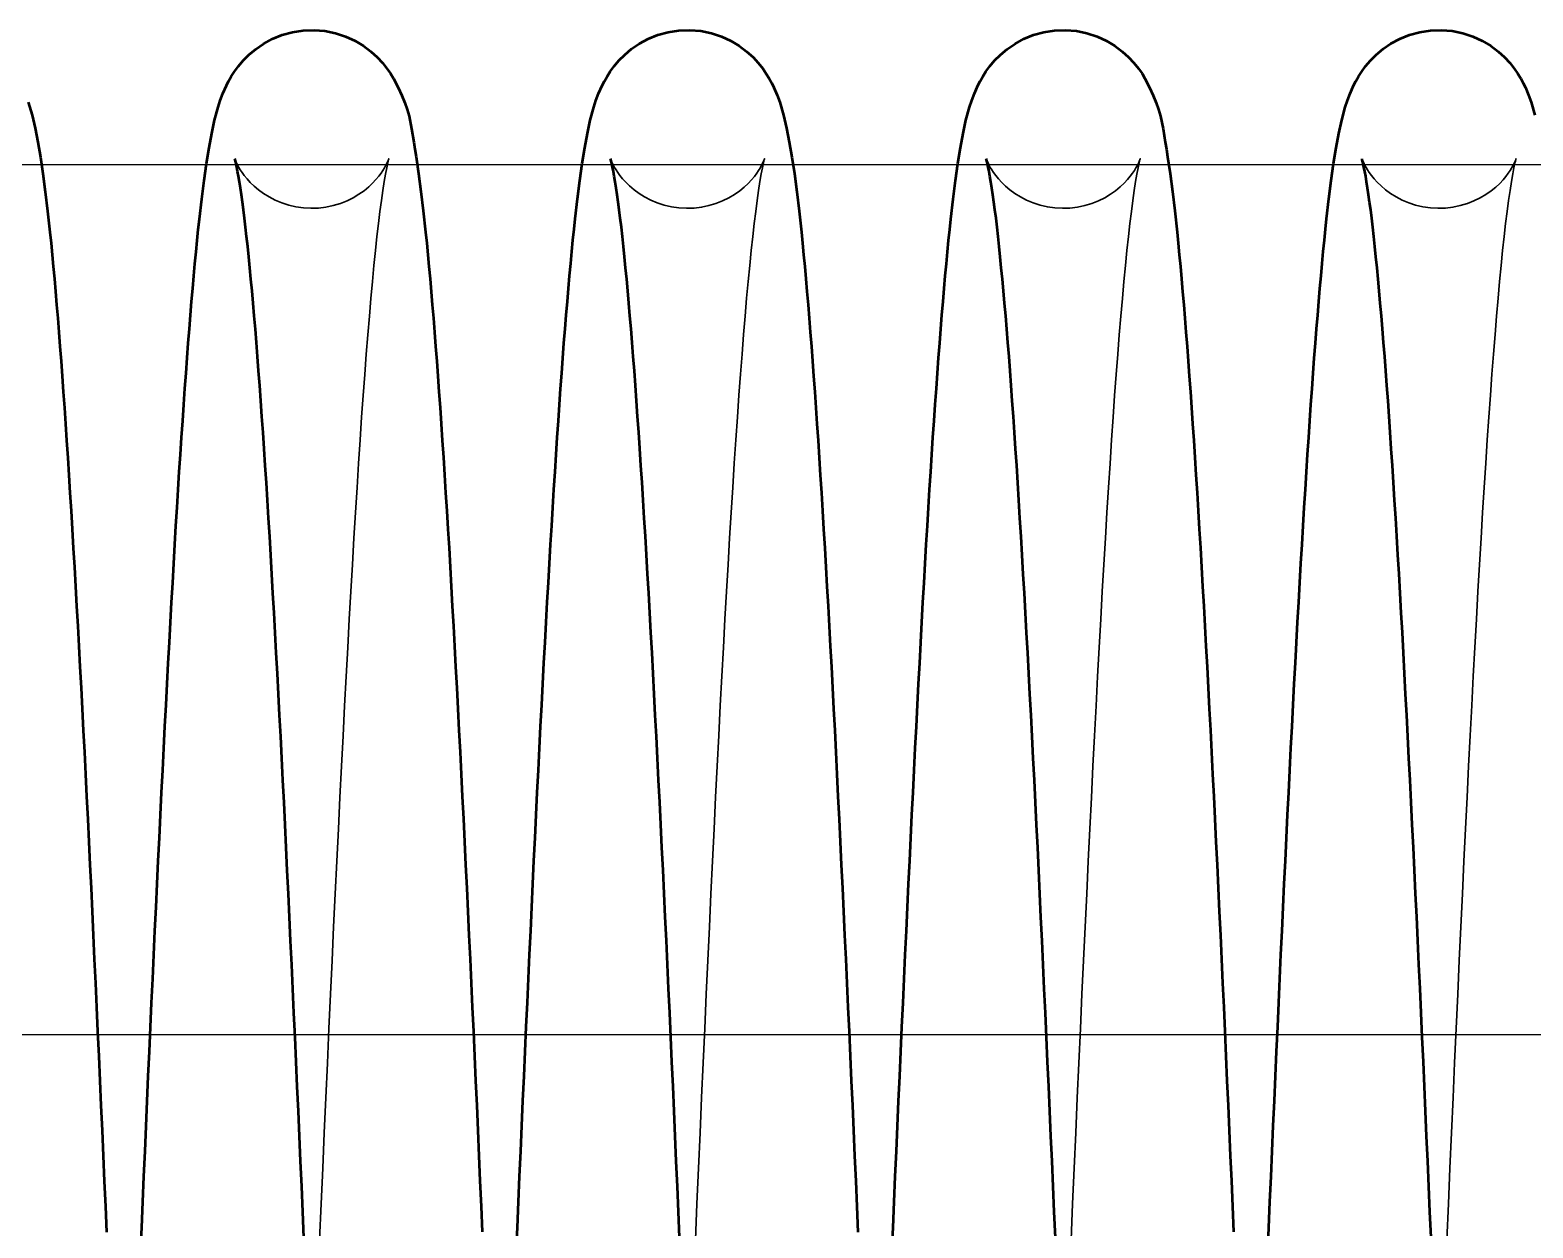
# Model space of a CAD drawing. Header units: millimetres. Extents: x 1448 to 104164, y -19509 to -89.
# Drawn here: x 81804.6 to 81873.7, y -3001.5 to -2946.5 of the extents above; entities that cross this region are included whole.
import ezdxf

# ---------------------------------------------------------------- set-up
doc = ezdxf.new("R2010")
doc.units = ezdxf.units.MM
doc.header["$LTSCALE"] = 60
doc.header["$MEASUREMENT"] = 0
doc.layers.get('0').update_dxf_attribs({"linetype": 'CONTINUOUS'})
doc.layers.add('가려진 것(ISO)', color=7, linetype='CONTINUOUS', lineweight=35)
doc.layers.add('가시적인 것(ISO)', color=7, linetype='CONTINUOUS', lineweight=50)

# ---------------------------------------------------------------- blocks, each defined once
blk = doc.blocks.new('토션스프링1')
at = {"layer": '가려진 것(ISO)', "flags": 128}
for points in [[(21463349.201, -50955408.884), (21463349.207, -50955408.9), (21463349.226, -50955408.952), (21463349.266, -50955409.046), (21463349.336, -50955409.194), (21463349.388, -50955409.288), (21463349.454, -50955409.397), (21463349.536, -50955409.52), (21463349.638, -50955409.657), (21463349.761, -50955409.808), (21463349.909, -50955409.971), (21463350.084, -50955410.141), (21463350.286, -50955410.313), (21463350.517, -50955410.482), (21463350.775, -50955410.642), (21463351.056, -50955410.789), (21463351.358, -50955410.916), (21463351.677, -50955411.019), (21463352.011, -50955411.096), (21463352.354, -50955411.145), (21463352.701, -50955411.164), (21463353.049, -50955411.152), (21463353.393, -50955411.11), (21463353.73, -50955411.039), (21463354.054, -50955410.942), (21463354.36, -50955410.821), (21463354.645, -50955410.678), (21463354.908, -50955410.52), (21463355.146, -50955410.353), (21463355.356, -50955410.181), (21463355.536, -50955410.01), (21463355.69, -50955409.845), (21463355.819, -50955409.69), (21463355.925, -50955409.547), (21463356.011, -50955409.42), (21463356.08, -50955409.309), (21463356.135, -50955409.212), (21463356.21, -50955409.061), (21463356.253, -50955408.961), (21463356.275, -50955408.905), (21463356.282, -50955408.885), (21463356.279, -50955408.895), (21463356.269, -50955408.932), (21463356.254, -50955408.993), (21463356.234, -50955409.076), (21463356.184, -50955409.3), (21463356.129, -50955409.588), (21463356.07, -50955409.936), (21463356.007, -50955410.341), (21463355.941, -50955410.799), (21463355.874, -50955411.307), (21463355.806, -50955411.862), (21463355.737, -50955412.461), (21463355.668, -50955413.106), (21463355.599, -50955413.796), (21463355.529, -50955414.528), (21463355.459, -50955415.303), (21463355.388, -50955416.119), (21463355.317, -50955416.975), (21463355.246, -50955417.869), (21463355.175, -50955418.8), (21463355.104, -50955419.768), (21463355.033, -50955420.771), (21463354.962, -50955421.812), (21463354.891, -50955422.89), (21463354.819, -50955424.003), (21463354.748, -50955425.15), (21463354.676, -50955426.331), (21463354.605, -50955427.544), (21463354.533, -50955428.786), (21463354.461, -50955430.058), (21463354.39, -50955431.358), (21463354.318, -50955432.685), (21463354.247, -50955434.036), (21463354.175, -50955435.413), (21463354.104, -50955436.816), (21463354.032, -50955438.247), (21463353.961, -50955439.702), (21463353.889, -50955441.182), (21463353.817, -50955442.683), (21463353.745, -50955444.204), (21463353.674, -50955445.745), (21463353.602, -50955447.302), (21463353.53, -50955448.876), (21463353.459, -50955450.463), (21463353.387, -50955452.064), (21463353.316, -50955453.675), (21463353.244, -50955455.3), (21463353.173, -50955456.939), (21463353.101, -50955458.591)], [(21463366.477, -50955408.884), (21463366.483, -50955408.9), (21463366.502, -50955408.952), (21463366.542, -50955409.045), (21463366.613, -50955409.189), (21463366.664, -50955409.282), (21463366.729, -50955409.391), (21463366.81, -50955409.514), (21463366.911, -50955409.652), (21463367.033, -50955409.803), (21463367.18, -50955409.966), (21463367.354, -50955410.136), (21463367.556, -50955410.308), (21463367.786, -50955410.477), (21463368.043, -50955410.638), (21463368.323, -50955410.785), (21463368.624, -50955410.912), (21463368.943, -50955411.016), (21463369.277, -50955411.094), (21463369.62, -50955411.144), (21463369.967, -50955411.164), (21463370.315, -50955411.153), (21463370.66, -50955411.111), (21463370.997, -50955411.041), (21463371.321, -50955410.945), (21463371.627, -50955410.824), (21463371.913, -50955410.682), (21463372.177, -50955410.525), (21463372.416, -50955410.357), (21463372.626, -50955410.186), (21463372.807, -50955410.015), (21463372.962, -50955409.85), (21463373.092, -50955409.693), (21463373.199, -50955409.551), (21463373.285, -50955409.424), (21463373.354, -50955409.312), (21463373.409, -50955409.214), (21463373.485, -50955409.063), (21463373.529, -50955408.962), (21463373.551, -50955408.905), (21463373.558, -50955408.885), (21463373.555, -50955408.895), (21463373.545, -50955408.931), (21463373.529, -50955408.992), (21463373.509, -50955409.075), (21463373.46, -50955409.298), (21463373.406, -50955409.585), (21463373.346, -50955409.934), (21463373.283, -50955410.339), (21463373.217, -50955410.797), (21463373.15, -50955411.304), (21463373.082, -50955411.858), (21463373.014, -50955412.458), (21463372.945, -50955413.103), (21463372.875, -50955413.793), (21463372.805, -50955414.525), (21463372.735, -50955415.3), (21463372.664, -50955416.115), (21463372.593, -50955416.97), (21463372.522, -50955417.864), (21463372.451, -50955418.794), (21463372.38, -50955419.76), (21463372.309, -50955420.765), (21463372.238, -50955421.807), (21463372.167, -50955422.886), (21463372.095, -50955424), (21463372.024, -50955425.148), (21463371.952, -50955426.329), (21463371.881, -50955427.541), (21463371.809, -50955428.783), (21463371.737, -50955430.054), (21463371.666, -50955431.352), (21463371.594, -50955432.676), (21463371.523, -50955434.027), (21463371.452, -50955435.405), (21463371.38, -50955436.812), (21463371.308, -50955438.244), (21463371.237, -50955439.701), (21463371.165, -50955441.181), (21463371.093, -50955442.682), (21463371.021, -50955444.203), (21463370.949, -50955445.743), (21463370.878, -50955447.299), (21463370.806, -50955448.871), (21463370.735, -50955450.456), (21463370.663, -50955452.054), (21463370.592, -50955453.666), (21463370.52, -50955455.294), (21463370.448, -50955456.936), (21463370.377, -50955458.59)], [(21463383.753, -50955408.884), (21463383.758, -50955408.9), (21463383.778, -50955408.952), (21463383.818, -50955409.046), (21463383.888, -50955409.194), (21463383.939, -50955409.288), (21463384.005, -50955409.397), (21463384.088, -50955409.52), (21463384.19, -50955409.657), (21463384.313, -50955409.808), (21463384.461, -50955409.971), (21463384.636, -50955410.141), (21463384.838, -50955410.313), (21463385.069, -50955410.482), (21463385.326, -50955410.642), (21463385.608, -50955410.789), (21463385.909, -50955410.916), (21463386.228, -50955411.019), (21463386.562, -50955411.096), (21463386.905, -50955411.145), (21463387.253, -50955411.164), (21463387.6, -50955411.152), (21463387.945, -50955411.11), (21463388.281, -50955411.039), (21463388.605, -50955410.942), (21463388.911, -50955410.821), (21463389.197, -50955410.678), (21463389.46, -50955410.52), (21463389.697, -50955410.353), (21463389.907, -50955410.181), (21463390.088, -50955410.01), (21463390.242, -50955409.845), (21463390.371, -50955409.69), (21463390.477, -50955409.547), (21463390.563, -50955409.42), (21463390.632, -50955409.309), (21463390.686, -50955409.212), (21463390.761, -50955409.061), (21463390.805, -50955408.961), (21463390.827, -50955408.905), (21463390.834, -50955408.885), (21463390.831, -50955408.895), (21463390.821, -50955408.932), (21463390.805, -50955408.993), (21463390.785, -50955409.076), (21463390.736, -50955409.3), (21463390.681, -50955409.588), (21463390.621, -50955409.936), (21463390.558, -50955410.341), (21463390.493, -50955410.799), (21463390.426, -50955411.307), (21463390.357, -50955411.862), (21463390.289, -50955412.461), (21463390.22, -50955413.106), (21463390.15, -50955413.796), (21463390.08, -50955414.528), (21463390.01, -50955415.303), (21463389.939, -50955416.119), (21463389.869, -50955416.975), (21463389.798, -50955417.869), (21463389.727, -50955418.8), (21463389.656, -50955419.768), (21463389.585, -50955420.771), (21463389.514, -50955421.812), (21463389.442, -50955422.89), (21463389.371, -50955424.003), (21463389.299, -50955425.15), (21463389.228, -50955426.331), (21463389.156, -50955427.544), (21463389.084, -50955428.786), (21463389.013, -50955430.058), (21463388.941, -50955431.358), (21463388.87, -50955432.685), (21463388.798, -50955434.036), (21463388.727, -50955435.413), (21463388.656, -50955436.816), (21463388.584, -50955438.247), (21463388.512, -50955439.702), (21463388.441, -50955441.182), (21463388.369, -50955442.683), (21463388.297, -50955444.204), (21463388.225, -50955445.745), (21463388.153, -50955447.302), (21463388.082, -50955448.876), (21463388.01, -50955450.463), (21463387.938, -50955452.064), (21463387.867, -50955453.675), (21463387.796, -50955455.3), (21463387.724, -50955456.939), (21463387.652, -50955458.591)], [(21463401.029, -50955408.884), (21463401.034, -50955408.9), (21463401.054, -50955408.952), (21463401.094, -50955409.045), (21463401.165, -50955409.189), (21463401.216, -50955409.282), (21463401.281, -50955409.391), (21463401.362, -50955409.514), (21463401.462, -50955409.652), (21463401.585, -50955409.803), (21463401.732, -50955409.966), (21463401.906, -50955410.136), (21463402.107, -50955410.308), (21463402.338, -50955410.477), (21463402.595, -50955410.638), (21463402.875, -50955410.785), (21463403.176, -50955410.912), (21463403.495, -50955411.016), (21463403.829, -50955411.094), (21463404.171, -50955411.144), (21463404.518, -50955411.164), (21463404.866, -50955411.153), (21463405.211, -50955411.111), (21463405.548, -50955411.041), (21463405.872, -50955410.945), (21463406.178, -50955410.824), (21463406.465, -50955410.682), (21463406.729, -50955410.525), (21463406.967, -50955410.357), (21463407.177, -50955410.186), (21463407.359, -50955410.015), (21463407.514, -50955409.85), (21463407.644, -50955409.693), (21463407.75, -50955409.551), (21463407.836, -50955409.424), (21463407.906, -50955409.312), (21463407.96, -50955409.214), (21463408.036, -50955409.063), (21463408.081, -50955408.962), (21463408.103, -50955408.905), (21463408.109, -50955408.885), (21463408.107, -50955408.895), (21463408.097, -50955408.931), (21463408.081, -50955408.992), (21463408.061, -50955409.075), (21463408.012, -50955409.298), (21463407.957, -50955409.585), (21463407.898, -50955409.934), (21463407.834, -50955410.339), (21463407.769, -50955410.797), (21463407.701, -50955411.304), (21463407.634, -50955411.858), (21463407.565, -50955412.458), (21463407.496, -50955413.103), (21463407.427, -50955413.793), (21463407.357, -50955414.525), (21463407.286, -50955415.3), (21463407.215, -50955416.115), (21463407.145, -50955416.97), (21463407.074, -50955417.864), (21463407.003, -50955418.794), (21463406.932, -50955419.76), (21463406.861, -50955420.765), (21463406.79, -50955421.807), (21463406.718, -50955422.886), (21463406.647, -50955424), (21463406.575, -50955425.148), (21463406.504, -50955426.329), (21463406.432, -50955427.541), (21463406.36, -50955428.783), (21463406.289, -50955430.054), (21463406.217, -50955431.352), (21463406.146, -50955432.676), (21463406.075, -50955434.027), (21463406.003, -50955435.405), (21463405.932, -50955436.812), (21463405.86, -50955438.244), (21463405.788, -50955439.701), (21463405.716, -50955441.181), (21463405.645, -50955442.682), (21463405.573, -50955444.203), (21463405.501, -50955445.743), (21463405.429, -50955447.299), (21463405.358, -50955448.871), (21463405.286, -50955450.456), (21463405.215, -50955452.054), (21463405.143, -50955453.666), (21463405.072, -50955455.294), (21463405, -50955456.936), (21463404.928, -50955458.59)]]:
    blk.add_lwpolyline(points, dxfattribs=at)
at = {"layer": '가시적인 것(ISO)', "flags": 128}
for points in [[(21463339.701, -50955406.277), (21463339.88, -50955406.881), (21463340.022, -50955407.482), (21463340.146, -50955408.115), (21463340.264, -50955408.809), (21463340.378, -50955409.57), (21463340.487, -50955410.398), (21463340.594, -50955411.295), (21463340.699, -50955412.262), (21463340.751, -50955412.772), (21463340.802, -50955413.3), (21463340.853, -50955413.846), (21463340.904, -50955414.411), (21463340.955, -50955414.994), (21463341.006, -50955415.595), (21463341.057, -50955416.215), (21463341.108, -50955416.854), (21463341.159, -50955417.512), (21463341.21, -50955418.189), (21463341.261, -50955418.885), (21463341.313, -50955419.599), (21463341.364, -50955420.331), (21463341.415, -50955421.08), (21463341.466, -50955421.846), (21463341.517, -50955422.629), (21463341.569, -50955423.429), (21463341.62, -50955424.244), (21463341.671, -50955425.075), (21463341.722, -50955425.922), (21463341.773, -50955426.783), (21463341.824, -50955427.658), (21463341.875, -50955428.548), (21463341.926, -50955429.452), (21463341.976, -50955430.369), (21463342.027, -50955431.3), (21463342.078, -50955432.245), (21463342.129, -50955433.206), (21463342.18, -50955434.18), (21463342.231, -50955435.168), (21463342.282, -50955436.169), (21463342.333, -50955437.183), (21463342.384, -50955438.209), (21463342.435, -50955439.246), (21463342.486, -50955440.295), (21463342.537, -50955441.354), (21463342.588, -50955442.423), (21463342.639, -50955443.501), (21463342.689, -50955444.588), (21463342.74, -50955445.684), (21463342.791, -50955446.787), (21463342.842, -50955447.898), (21463342.893, -50955449.016), (21463342.943, -50955450.141), (21463342.994, -50955451.276), (21463343.045, -50955452.419), (21463343.096, -50955453.569), (21463343.147, -50955454.727), (21463343.198, -50955455.892), (21463343.249, -50955457.062), (21463343.299, -50955458.238)], [(21463344.867, -50955459.203), (21463344.918, -50955458.023), (21463344.969, -50955456.848), (21463345.02, -50955455.679), (21463345.071, -50955454.516), (21463345.122, -50955453.36), (21463345.172, -50955452.211), (21463345.223, -50955451.07), (21463345.274, -50955449.938), (21463345.325, -50955448.814), (21463345.375, -50955447.697), (21463345.426, -50955446.586), (21463345.477, -50955445.484), (21463345.528, -50955444.389), (21463345.579, -50955443.303), (21463345.63, -50955442.226), (21463345.681, -50955441.159), (21463345.732, -50955440.101), (21463345.783, -50955439.055), (21463345.834, -50955438.019), (21463345.885, -50955436.995), (21463345.936, -50955435.984), (21463345.987, -50955434.985), (21463346.038, -50955433.999), (21463346.089, -50955433.028), (21463346.139, -50955432.07), (21463346.19, -50955431.127), (21463346.241, -50955430.199), (21463346.292, -50955429.285), (21463346.343, -50955428.383), (21463346.394, -50955427.496), (21463346.445, -50955426.622), (21463346.496, -50955425.763), (21463346.547, -50955424.919), (21463346.598, -50955424.09), (21463346.649, -50955423.276), (21463346.701, -50955422.478), (21463346.752, -50955421.697), (21463346.803, -50955420.932), (21463346.855, -50955420.184), (21463346.906, -50955419.453), (21463346.957, -50955418.74), (21463347.009, -50955418.045), (21463347.06, -50955417.368), (21463347.112, -50955416.71), (21463347.163, -50955416.07), (21463347.215, -50955415.451), (21463347.266, -50955414.851), (21463347.318, -50955414.27), (21463347.369, -50955413.71), (21463347.42, -50955413.169), (21463347.471, -50955412.646), (21463347.522, -50955412.143), (21463347.574, -50955411.657), (21463347.678, -50955410.739), (21463347.786, -50955409.889), (21463347.897, -50955409.105), (21463348.014, -50955408.385), (21463348.137, -50955407.725), (21463348.268, -50955407.116), (21463348.428, -50955406.52), (21463348.53, -50955406.21), (21463348.653, -50955405.882), (21463348.813, -50955405.52), (21463348.916, -50955405.321), (21463349.038, -50955405.107), (21463349.186, -50955404.875), (21463349.367, -50955404.629), (21463349.586, -50955404.37), (21463349.851, -50955404.104), (21463350.165, -50955403.84), (21463350.524, -50955403.593), (21463350.93, -50955403.374), (21463351.375, -50955403.193), (21463351.849, -50955403.06), (21463352.342, -50955402.984), (21463352.846, -50955402.967), (21463353.347, -50955403.008), (21463353.833, -50955403.108), (21463354.296, -50955403.262), (21463354.727, -50955403.461), (21463355.114, -50955403.693), (21463355.455, -50955403.948), (21463355.747, -50955404.213), (21463355.992, -50955404.476), (21463356.195, -50955404.73), (21463356.362, -50955404.971), (21463356.499, -50955405.197), (21463356.712, -50955405.602), (21463356.883, -50955405.97), (21463357.018, -50955406.308), (21463357.126, -50955406.624), (21463357.21, -50955406.926), (21463357.331, -50955407.512), (21463357.428, -50955408.121), (21463357.48, -50955408.451), (21463357.538, -50955408.803), (21463357.65, -50955409.56), (21463357.76, -50955410.387), (21463357.868, -50955411.286), (21463357.973, -50955412.256), (21463358.025, -50955412.768), (21463358.077, -50955413.298), (21463358.128, -50955413.846), (21463358.18, -50955414.412), (21463358.231, -50955414.996), (21463358.282, -50955415.598), (21463358.333, -50955416.218), (21463358.384, -50955416.856), (21463358.435, -50955417.513), (21463358.486, -50955418.189), (21463358.537, -50955418.883), (21463358.588, -50955419.596), (21463358.639, -50955420.327), (21463358.691, -50955421.075), (21463358.742, -50955421.841), (21463358.793, -50955422.624), (21463358.844, -50955423.424), (21463358.895, -50955424.24), (21463358.946, -50955425.071), (21463358.997, -50955425.918), (21463359.049, -50955426.781), (21463359.1, -50955427.657), (21463359.151, -50955428.548), (21463359.201, -50955429.453), (21463359.252, -50955430.371), (21463359.303, -50955431.303), (21463359.354, -50955432.247), (21463359.405, -50955433.205), (21463359.455, -50955434.178), (21463359.506, -50955435.165), (21463359.557, -50955436.165), (21463359.608, -50955437.178), (21463359.659, -50955438.204), (21463359.71, -50955439.241), (21463359.761, -50955440.289), (21463359.812, -50955441.348), (21463359.863, -50955442.418), (21463359.914, -50955443.497), (21463359.965, -50955444.585), (21463360.016, -50955445.682), (21463360.067, -50955446.787), (21463360.118, -50955447.9), (21463360.169, -50955449.019), (21463360.219, -50955450.145), (21463360.27, -50955451.278), (21463360.321, -50955452.419), (21463360.371, -50955453.568), (21463360.422, -50955454.724), (21463360.473, -50955455.887), (21463360.524, -50955457.057), (21463360.575, -50955458.232)], [(21463362.143, -50955459.204), (21463362.194, -50955458.024), (21463362.245, -50955456.849), (21463362.295, -50955455.679), (21463362.346, -50955454.515), (21463362.397, -50955453.358), (21463362.448, -50955452.207), (21463362.499, -50955451.064), (21463362.55, -50955449.929), (21463362.601, -50955448.803), (21463362.651, -50955447.687), (21463362.702, -50955446.579), (21463362.753, -50955445.478), (21463362.804, -50955444.386), (21463362.855, -50955443.301), (21463362.905, -50955442.225), (21463362.956, -50955441.159), (21463363.007, -50955440.103), (21463363.058, -50955439.056), (21463363.109, -50955438.021), (21463363.16, -50955436.997), (21463363.211, -50955435.985), (21463363.263, -50955434.985), (21463363.313, -50955433.999), (21463363.364, -50955433.025), (21463363.415, -50955432.066), (21463363.466, -50955431.121), (21463363.517, -50955430.191), (21463363.568, -50955429.276), (21463363.619, -50955428.376), (21463363.669, -50955427.491), (21463363.72, -50955426.619), (21463363.771, -50955425.761), (21463363.822, -50955424.919), (21463363.874, -50955424.091), (21463363.925, -50955423.279), (21463363.976, -50955422.482), (21463364.027, -50955421.701), (21463364.079, -50955420.937), (21463364.13, -50955420.189), (21463364.181, -50955419.459), (21463364.233, -50955418.745), (21463364.284, -50955418.049), (21463364.336, -50955417.371), (21463364.388, -50955416.712), (21463364.439, -50955416.071), (21463364.491, -50955415.448), (21463364.543, -50955414.845), (21463364.594, -50955414.262), (21463364.646, -50955413.698), (21463364.698, -50955413.155), (21463364.75, -50955412.632), (21463364.801, -50955412.128), (21463364.852, -50955411.643), (21463364.956, -50955410.729), (21463365.061, -50955409.885), (21463365.172, -50955409.105), (21463365.288, -50955408.387), (21463365.412, -50955407.724), (21463365.546, -50955407.113), (21463365.705, -50955406.518), (21463365.806, -50955406.209), (21463365.93, -50955405.88), (21463366.09, -50955405.518), (21463366.193, -50955405.318), (21463366.316, -50955405.104), (21463366.464, -50955404.872), (21463366.645, -50955404.625), (21463366.865, -50955404.367), (21463367.13, -50955404.101), (21463367.445, -50955403.837), (21463367.805, -50955403.59), (21463368.211, -50955403.371), (21463368.656, -50955403.191), (21463369.131, -50955403.059), (21463369.624, -50955402.983), (21463370.127, -50955402.967), (21463370.629, -50955403.009), (21463371.115, -50955403.11), (21463371.577, -50955403.264), (21463372.007, -50955403.464), (21463372.395, -50955403.696), (21463372.735, -50955403.951), (21463373.027, -50955404.217), (21463373.271, -50955404.48), (21463373.473, -50955404.735), (21463373.639, -50955404.975), (21463373.776, -50955405.199), (21463373.891, -50955405.407), (21463373.988, -50955405.601), (21463374.14, -50955405.955), (21463374.253, -50955406.277), (21463374.431, -50955406.881), (21463374.573, -50955407.482), (21463374.697, -50955408.115), (21463374.815, -50955408.809), (21463374.929, -50955409.57), (21463375.039, -50955410.398), (21463375.146, -50955411.295), (21463375.25, -50955412.262), (21463375.302, -50955412.772), (21463375.353, -50955413.3), (21463375.404, -50955413.846), (21463375.455, -50955414.411), (21463375.506, -50955414.994), (21463375.557, -50955415.595), (21463375.608, -50955416.215), (21463375.659, -50955416.854), (21463375.71, -50955417.512), (21463375.762, -50955418.189), (21463375.813, -50955418.885), (21463375.864, -50955419.599), (21463375.915, -50955420.331), (21463375.967, -50955421.08), (21463376.018, -50955421.846), (21463376.069, -50955422.629), (21463376.12, -50955423.429), (21463376.171, -50955424.244), (21463376.222, -50955425.075), (21463376.273, -50955425.922), (21463376.324, -50955426.783), (21463376.375, -50955427.658), (21463376.426, -50955428.548), (21463376.477, -50955429.452), (21463376.528, -50955430.369), (21463376.579, -50955431.3), (21463376.629, -50955432.245), (21463376.68, -50955433.206), (21463376.731, -50955434.18), (21463376.782, -50955435.168), (21463376.833, -50955436.169), (21463376.884, -50955437.183), (21463376.935, -50955438.209), (21463376.986, -50955439.246), (21463377.037, -50955440.295), (21463377.088, -50955441.354), (21463377.139, -50955442.423), (21463377.19, -50955443.501), (21463377.241, -50955444.588), (21463377.292, -50955445.684), (21463377.343, -50955446.787), (21463377.393, -50955447.898), (21463377.444, -50955449.016), (21463377.495, -50955450.141), (21463377.546, -50955451.276), (21463377.596, -50955452.419), (21463377.647, -50955453.569), (21463377.698, -50955454.727), (21463377.749, -50955455.892), (21463377.8, -50955457.062), (21463377.851, -50955458.238)], [(21463379.418, -50955459.203), (21463379.469, -50955458.023), (21463379.52, -50955456.848), (21463379.571, -50955455.679), (21463379.622, -50955454.516), (21463379.673, -50955453.36), (21463379.724, -50955452.211), (21463379.775, -50955451.07), (21463379.825, -50955449.938), (21463379.876, -50955448.814), (21463379.927, -50955447.697), (21463379.978, -50955446.586), (21463380.028, -50955445.484), (21463380.079, -50955444.389), (21463380.13, -50955443.303), (21463380.181, -50955442.226), (21463380.232, -50955441.159), (21463380.283, -50955440.101), (21463380.334, -50955439.055), (21463380.385, -50955438.019), (21463380.436, -50955436.995), (21463380.487, -50955435.984), (21463380.538, -50955434.985), (21463380.589, -50955433.999), (21463380.64, -50955433.028), (21463380.691, -50955432.07), (21463380.742, -50955431.127), (21463380.792, -50955430.199), (21463380.843, -50955429.285), (21463380.894, -50955428.383), (21463380.945, -50955427.496), (21463380.996, -50955426.622), (21463381.047, -50955425.763), (21463381.098, -50955424.919), (21463381.149, -50955424.09), (21463381.201, -50955423.276), (21463381.252, -50955422.478), (21463381.303, -50955421.697), (21463381.355, -50955420.932), (21463381.406, -50955420.184), (21463381.458, -50955419.453), (21463381.509, -50955418.74), (21463381.56, -50955418.045), (21463381.612, -50955417.368), (21463381.663, -50955416.71), (21463381.715, -50955416.07), (21463381.766, -50955415.451), (21463381.818, -50955414.851), (21463381.869, -50955414.27), (21463381.921, -50955413.71), (21463381.972, -50955413.169), (21463382.023, -50955412.646), (21463382.074, -50955412.143), (21463382.125, -50955411.657), (21463382.23, -50955410.739), (21463382.337, -50955409.889), (21463382.448, -50955409.105), (21463382.565, -50955408.385), (21463382.688, -50955407.725), (21463382.819, -50955407.116), (21463382.98, -50955406.52), (21463383.082, -50955406.21), (21463383.204, -50955405.882), (21463383.365, -50955405.52), (21463383.467, -50955405.321), (21463383.59, -50955405.107), (21463383.738, -50955404.875), (21463383.919, -50955404.629), (21463384.138, -50955404.37), (21463384.403, -50955404.104), (21463384.716, -50955403.84), (21463385.076, -50955403.593), (21463385.481, -50955403.374), (21463385.927, -50955403.193), (21463386.401, -50955403.06), (21463386.893, -50955402.984), (21463387.397, -50955402.967), (21463387.898, -50955403.008), (21463388.384, -50955403.108), (21463388.847, -50955403.262), (21463389.278, -50955403.461), (21463389.666, -50955403.693), (21463390.006, -50955403.948), (21463390.299, -50955404.213), (21463390.544, -50955404.476), (21463390.747, -50955404.73), (21463390.914, -50955404.971), (21463391.051, -50955405.197), (21463391.264, -50955405.602), (21463391.434, -50955405.97), (21463391.57, -50955406.308), (21463391.677, -50955406.624), (21463391.761, -50955406.926), (21463391.883, -50955407.512), (21463391.979, -50955408.121), (21463392.032, -50955408.451), (21463392.089, -50955408.803), (21463392.202, -50955409.56), (21463392.312, -50955410.387), (21463392.419, -50955411.286), (21463392.524, -50955412.256), (21463392.577, -50955412.768), (21463392.628, -50955413.298), (21463392.68, -50955413.846), (21463392.731, -50955414.412), (21463392.782, -50955414.996), (21463392.833, -50955415.598), (21463392.884, -50955416.218), (21463392.935, -50955416.856), (21463392.986, -50955417.513), (21463393.037, -50955418.189), (21463393.089, -50955418.883), (21463393.14, -50955419.596), (21463393.191, -50955420.327), (21463393.242, -50955421.075), (21463393.293, -50955421.841), (21463393.344, -50955422.624), (21463393.396, -50955423.424), (21463393.447, -50955424.24), (21463393.498, -50955425.071), (21463393.549, -50955425.918), (21463393.6, -50955426.781), (21463393.651, -50955427.657), (21463393.702, -50955428.548), (21463393.753, -50955429.453), (21463393.804, -50955430.371), (21463393.855, -50955431.303), (21463393.905, -50955432.247), (21463393.956, -50955433.205), (21463394.007, -50955434.178), (21463394.058, -50955435.165), (21463394.109, -50955436.165), (21463394.16, -50955437.178), (21463394.211, -50955438.204), (21463394.262, -50955439.241), (21463394.313, -50955440.289), (21463394.364, -50955441.348), (21463394.415, -50955442.418), (21463394.466, -50955443.497), (21463394.517, -50955444.585), (21463394.567, -50955445.682), (21463394.618, -50955446.787), (21463394.669, -50955447.9), (21463394.72, -50955449.019), (21463394.771, -50955450.145), (21463394.821, -50955451.278), (21463394.872, -50955452.419), (21463394.923, -50955453.568), (21463394.974, -50955454.724), (21463395.025, -50955455.887), (21463395.076, -50955457.057), (21463395.126, -50955458.232)], [(21463396.694, -50955459.204), (21463396.745, -50955458.024), (21463396.796, -50955456.849), (21463396.847, -50955455.679), (21463396.898, -50955454.515), (21463396.949, -50955453.358), (21463397, -50955452.207), (21463397.051, -50955451.064), (21463397.101, -50955449.929), (21463397.152, -50955448.803), (21463397.203, -50955447.687), (21463397.254, -50955446.579), (21463397.304, -50955445.478), (21463397.355, -50955444.386), (21463397.406, -50955443.301), (21463397.457, -50955442.225), (21463397.508, -50955441.159), (21463397.559, -50955440.103), (21463397.61, -50955439.056), (21463397.661, -50955438.021), (21463397.712, -50955436.997), (21463397.763, -50955435.985), (21463397.814, -50955434.985), (21463397.865, -50955433.999), (21463397.916, -50955433.025), (21463397.967, -50955432.066), (21463398.018, -50955431.121), (21463398.069, -50955430.191), (21463398.119, -50955429.276), (21463398.17, -50955428.376), (21463398.221, -50955427.491), (21463398.272, -50955426.619), (21463398.323, -50955425.761), (21463398.374, -50955424.919), (21463398.425, -50955424.091), (21463398.476, -50955423.279), (21463398.527, -50955422.482), (21463398.579, -50955421.701), (21463398.63, -50955420.937), (21463398.681, -50955420.189), (21463398.733, -50955419.459), (21463398.784, -50955418.745), (21463398.836, -50955418.049), (21463398.888, -50955417.371), (21463398.939, -50955416.712), (21463398.991, -50955416.071), (21463399.042, -50955415.448), (21463399.094, -50955414.845), (21463399.146, -50955414.262), (21463399.198, -50955413.698), (21463399.249, -50955413.155), (21463399.301, -50955412.632), (21463399.352, -50955412.128), (21463399.404, -50955411.643), (21463399.507, -50955410.729), (21463399.613, -50955409.885), (21463399.723, -50955409.105), (21463399.84, -50955408.387), (21463399.964, -50955407.724), (21463400.097, -50955407.113), (21463400.256, -50955406.518), (21463400.358, -50955406.209), (21463400.481, -50955405.88), (21463400.642, -50955405.518), (21463400.744, -50955405.318), (21463400.867, -50955405.104), (21463401.016, -50955404.872), (21463401.197, -50955404.625), (21463401.417, -50955404.367), (21463401.682, -50955404.101), (21463401.996, -50955403.837), (21463402.357, -50955403.59), (21463402.762, -50955403.371), (21463403.208, -50955403.191), (21463403.683, -50955403.059), (21463404.176, -50955402.983), (21463404.679, -50955402.967), (21463405.18, -50955403.009), (21463405.666, -50955403.11), (21463406.128, -50955403.264), (21463406.559, -50955403.464), (21463406.947, -50955403.696), (21463407.286, -50955403.951), (21463407.578, -50955404.217), (21463407.822, -50955404.48), (21463408.025, -50955404.735), (21463408.191, -50955404.975), (21463408.327, -50955405.199), (21463408.442, -50955405.407), (21463408.54, -50955405.601), (21463408.691, -50955405.955), (21463408.804, -50955406.277), (21463408.983, -50955406.881)], [(21463352.378, -50955458.479), (21463352.327, -50955457.305), (21463352.276, -50955456.138), (21463352.225, -50955454.977), (21463352.175, -50955453.824), (21463352.124, -50955452.678), (21463352.073, -50955451.539), (21463352.023, -50955450.406), (21463351.972, -50955449.279), (21463351.921, -50955448.159), (21463351.87, -50955447.047), (21463351.819, -50955445.942), (21463351.768, -50955444.846), (21463351.717, -50955443.758), (21463351.666, -50955442.681), (21463351.615, -50955441.613), (21463351.564, -50955440.556), (21463351.514, -50955439.511), (21463351.463, -50955438.477), (21463351.412, -50955437.455), (21463351.361, -50955436.447), (21463351.31, -50955435.452), (21463351.26, -50955434.471), (21463351.209, -50955433.504), (21463351.158, -50955432.55), (21463351.108, -50955431.609), (21463351.057, -50955430.681), (21463351.006, -50955429.766), (21463350.955, -50955428.866), (21463350.904, -50955427.98), (21463350.854, -50955427.108), (21463350.803, -50955426.253), (21463350.752, -50955425.413), (21463350.701, -50955424.589), (21463350.65, -50955423.782), (21463350.6, -50955422.992), (21463350.549, -50955422.22), (21463350.498, -50955421.466), (21463350.448, -50955420.731), (21463350.397, -50955420.015), (21463350.347, -50955419.318), (21463350.297, -50955418.64), (21463350.246, -50955417.98), (21463350.196, -50955417.339), (21463350.145, -50955416.716), (21463350.095, -50955416.112), (21463350.044, -50955415.528), (21463349.994, -50955414.964), (21463349.943, -50955414.421), (21463349.893, -50955413.899), (21463349.844, -50955413.399), (21463349.794, -50955412.92), (21463349.745, -50955412.465), (21463349.697, -50955412.033), (21463349.648, -50955411.624), (21463349.601, -50955411.239), (21463349.554, -50955410.879), (21463349.507, -50955410.544), (21463349.462, -50955410.235), (21463349.416, -50955409.95), (21463349.372, -50955409.692), (21463349.329, -50955409.464), (21463349.291, -50955409.269), (21463349.257, -50955409.11), (21463349.23, -50955408.991), (21463349.21, -50955408.913), (21463349.201, -50955408.884)], [(21463369.653, -50955458.47), (21463369.603, -50955457.299), (21463369.552, -50955456.133), (21463369.501, -50955454.975), (21463369.45, -50955453.824), (21463369.4, -50955452.677), (21463369.349, -50955451.536), (21463369.298, -50955450.401), (21463369.247, -50955449.272), (21463369.196, -50955448.151), (21463369.145, -50955447.037), (21463369.094, -50955445.931), (21463369.043, -50955444.834), (21463368.993, -50955443.747), (21463368.942, -50955442.669), (21463368.891, -50955441.602), (21463368.84, -50955440.546), (21463368.789, -50955439.502), (21463368.738, -50955438.469), (21463368.687, -50955437.45), (21463368.637, -50955436.444), (21463368.586, -50955435.451), (21463368.535, -50955434.471), (21463368.485, -50955433.503), (21463368.434, -50955432.547), (21463368.383, -50955431.605), (21463368.332, -50955430.675), (21463368.281, -50955429.759), (21463368.231, -50955428.858), (21463368.18, -50955427.971), (21463368.129, -50955427.099), (21463368.078, -50955426.243), (21463368.027, -50955425.403), (21463367.976, -50955424.58), (21463367.926, -50955423.774), (21463367.875, -50955422.985), (21463367.824, -50955422.214), (21463367.774, -50955421.462), (21463367.723, -50955420.729), (21463367.673, -50955420.014), (21463367.623, -50955419.317), (21463367.572, -50955418.638), (21463367.522, -50955417.977), (21463367.471, -50955417.335), (21463367.42, -50955416.711), (21463367.37, -50955416.107), (21463367.319, -50955415.523), (21463367.269, -50955414.96), (21463367.219, -50955414.417), (21463367.169, -50955413.895), (21463367.12, -50955413.396), (21463367.07, -50955412.918), (21463367.022, -50955412.463), (21463366.973, -50955412.032), (21463366.925, -50955411.624), (21463366.877, -50955411.24), (21463366.83, -50955410.88), (21463366.783, -50955410.544), (21463366.736, -50955410.232), (21463366.69, -50955409.947), (21463366.647, -50955409.69), (21463366.606, -50955409.464), (21463366.568, -50955409.271), (21463366.535, -50955409.113), (21463366.507, -50955408.992), (21463366.485, -50955408.913), (21463366.477, -50955408.884)], [(21463386.929, -50955458.479), (21463386.879, -50955457.305), (21463386.828, -50955456.138), (21463386.777, -50955454.977), (21463386.726, -50955453.824), (21463386.676, -50955452.678), (21463386.625, -50955451.539), (21463386.574, -50955450.406), (21463386.523, -50955449.279), (21463386.473, -50955448.159), (21463386.422, -50955447.047), (21463386.371, -50955445.942), (21463386.32, -50955444.845), (21463386.269, -50955443.758), (21463386.218, -50955442.681), (21463386.167, -50955441.613), (21463386.116, -50955440.556), (21463386.065, -50955439.511), (21463386.014, -50955438.477), (21463385.963, -50955437.455), (21463385.913, -50955436.447), (21463385.862, -50955435.452), (21463385.811, -50955434.471), (21463385.761, -50955433.504), (21463385.71, -50955432.55), (21463385.659, -50955431.609), (21463385.608, -50955430.681), (21463385.558, -50955429.766), (21463385.507, -50955428.866), (21463385.456, -50955427.98), (21463385.405, -50955427.108), (21463385.354, -50955426.253), (21463385.303, -50955425.413), (21463385.253, -50955424.589), (21463385.202, -50955423.782), (21463385.151, -50955422.992), (21463385.1, -50955422.22), (21463385.05, -50955421.466), (21463384.999, -50955420.731), (21463384.949, -50955420.015), (21463384.899, -50955419.318), (21463384.848, -50955418.64), (21463384.798, -50955417.98), (21463384.747, -50955417.339), (21463384.697, -50955416.716), (21463384.646, -50955416.112), (21463384.596, -50955415.528), (21463384.545, -50955414.964), (21463384.495, -50955414.421), (21463384.445, -50955413.899), (21463384.395, -50955413.399), (21463384.346, -50955412.92), (21463384.297, -50955412.465), (21463384.248, -50955412.033), (21463384.2, -50955411.624), (21463384.152, -50955411.239), (21463384.105, -50955410.879), (21463384.059, -50955410.544), (21463384.013, -50955410.235), (21463383.968, -50955409.95), (21463383.923, -50955409.692), (21463383.881, -50955409.464), (21463383.842, -50955409.269), (21463383.809, -50955409.11), (21463383.781, -50955408.991), (21463383.761, -50955408.913), (21463383.753, -50955408.884)], [(21463404.205, -50955458.47), (21463404.154, -50955457.299), (21463404.103, -50955456.133), (21463404.053, -50955454.975), (21463404.002, -50955453.824), (21463403.951, -50955452.677), (21463403.9, -50955451.536), (21463403.85, -50955450.401), (21463403.799, -50955449.272), (21463403.748, -50955448.151), (21463403.697, -50955447.037), (21463403.646, -50955445.931), (21463403.595, -50955444.835), (21463403.544, -50955443.747), (21463403.493, -50955442.669), (21463403.442, -50955441.602), (21463403.391, -50955440.546), (21463403.34, -50955439.502), (21463403.29, -50955438.469), (21463403.239, -50955437.45), (21463403.188, -50955436.443), (21463403.137, -50955435.451), (21463403.087, -50955434.471), (21463403.036, -50955433.503), (21463402.985, -50955432.547), (21463402.935, -50955431.605), (21463402.884, -50955430.675), (21463402.833, -50955429.759), (21463402.782, -50955428.858), (21463402.731, -50955427.971), (21463402.68, -50955427.099), (21463402.629, -50955426.243), (21463402.579, -50955425.404), (21463402.528, -50955424.58), (21463402.477, -50955423.774), (21463402.426, -50955422.985), (21463402.376, -50955422.215), (21463402.325, -50955421.462), (21463402.275, -50955420.729), (21463402.225, -50955420.014), (21463402.174, -50955419.317), (21463402.124, -50955418.638), (21463402.073, -50955417.977), (21463402.022, -50955417.335), (21463401.972, -50955416.711), (21463401.921, -50955416.107), (21463401.871, -50955415.523), (21463401.821, -50955414.96), (21463401.771, -50955414.417), (21463401.721, -50955413.895), (21463401.671, -50955413.396), (21463401.622, -50955412.918), (21463401.573, -50955412.464), (21463401.524, -50955412.032), (21463401.476, -50955411.624), (21463401.429, -50955411.24), (21463401.381, -50955410.88), (21463401.334, -50955410.544), (21463401.288, -50955410.232), (21463401.242, -50955409.947), (21463401.198, -50955409.69), (21463401.157, -50955409.464), (21463401.12, -50955409.271), (21463401.086, -50955409.113), (21463401.058, -50955408.992), (21463401.037, -50955408.913), (21463401.029, -50955408.884)]]:
    blk.add_lwpolyline(points, dxfattribs=at)
blk = doc.blocks.new('토션스프링12345')
blk.add_blockref('토션스프링1', (1400.606, -3974.283))

msp = doc.modelspace()

# ---------------------------------------------------------------- linework, layer by layer
at = {"color": 3}
for p, q in [((79782.442, -2952.641), (85582.442, -2952.641)), ((80987.372, -2952.641), (82025.398, -2952.641)), ((79607.442, -2992.641), (85865.368, -2992.641))]:
    msp.add_line(p, q, dxfattribs=at)

# ---------------------------------------------------------------- block references
msp.add_blockref('토션스프링12345', (-21382935.757, 50956430.79))

doc.saveas('drawing.dxf')
